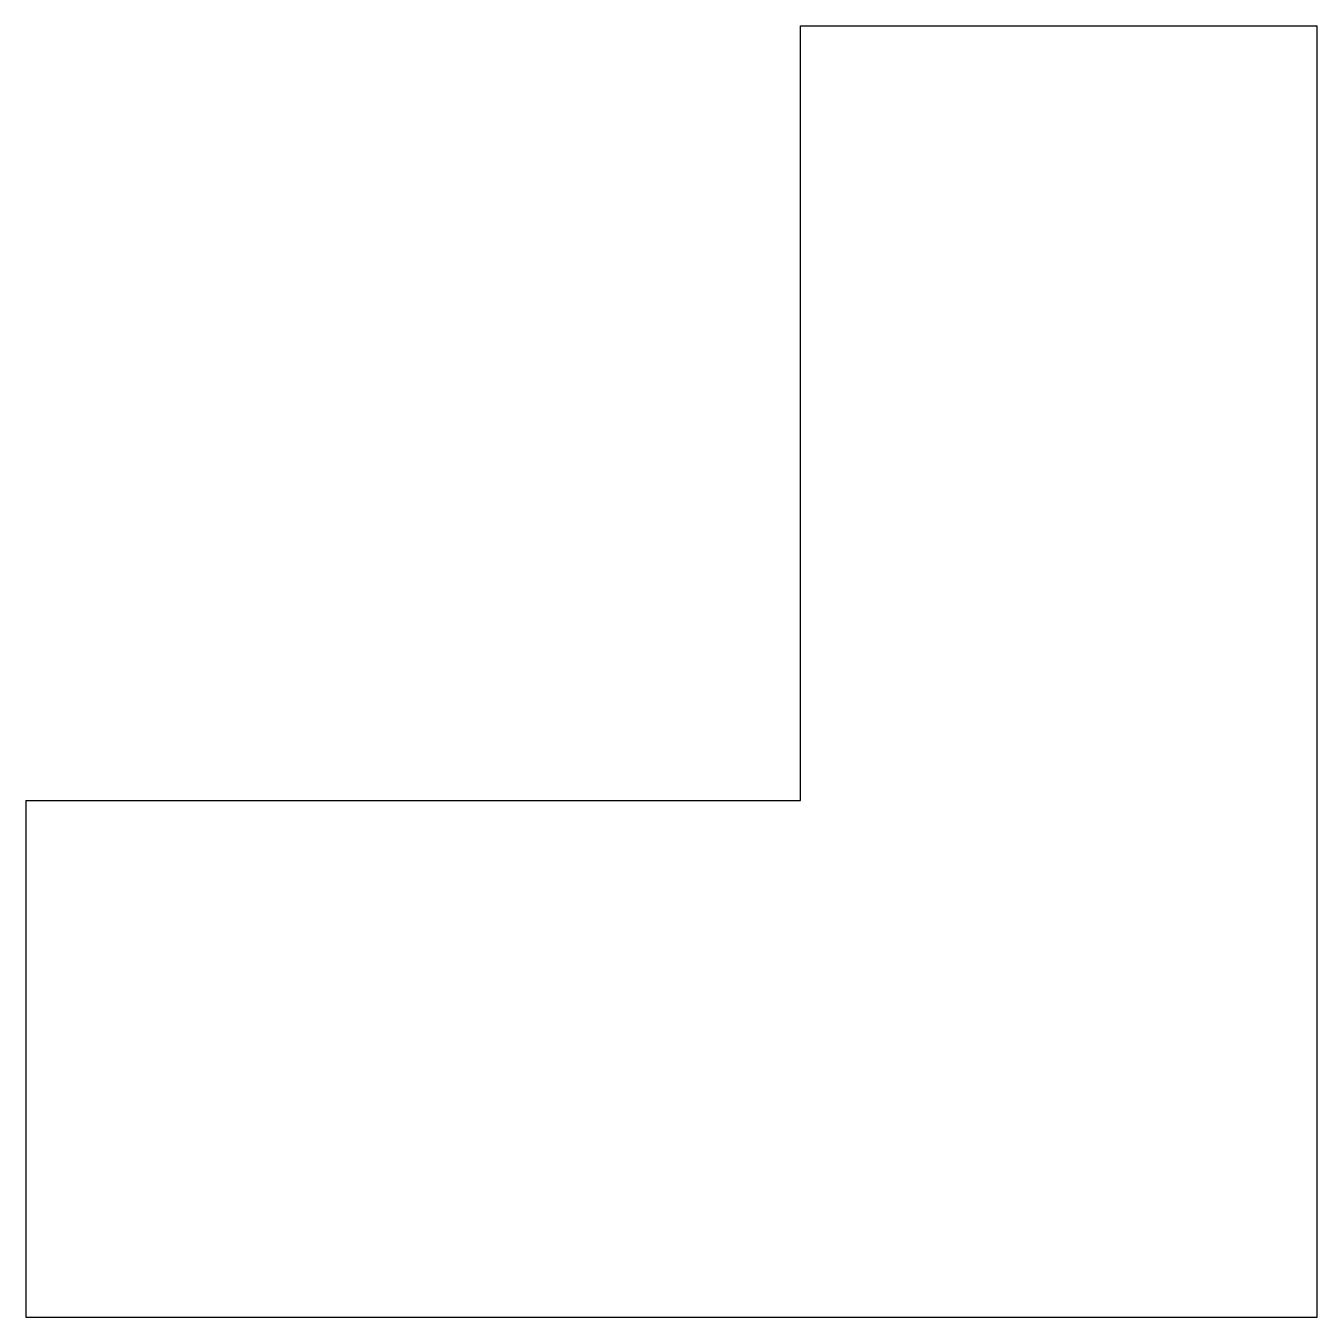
# Model space of a CAD drawing. Header units: metres. Extents: x -0.3 to 0.2, y -0.2 to 0.3.
import ezdxf

# ---------------------------------------------------------------- set-up
doc = ezdxf.new("R2010")
doc.units = ezdxf.units.M
doc.header["$LTSCALE"] = 0.2

msp = doc.modelspace()

# ---------------------------------------------------------------- linework, layer by layer
for p, q in [((0, 0.3), (0.2, 0.3)), ((-0.3, 0), (-0.3, -0.2))]:
    msp.add_line(p, q)
at = {"flags": 128}
for points in [[(-0.3, -0.2), (0.2, -0.2), (0.2, 0.3)], [(-0.3, 0), (0, 0), (0, 0.3)]]:
    msp.add_lwpolyline(points, dxfattribs=at)

doc.saveas('drawing.dxf')
